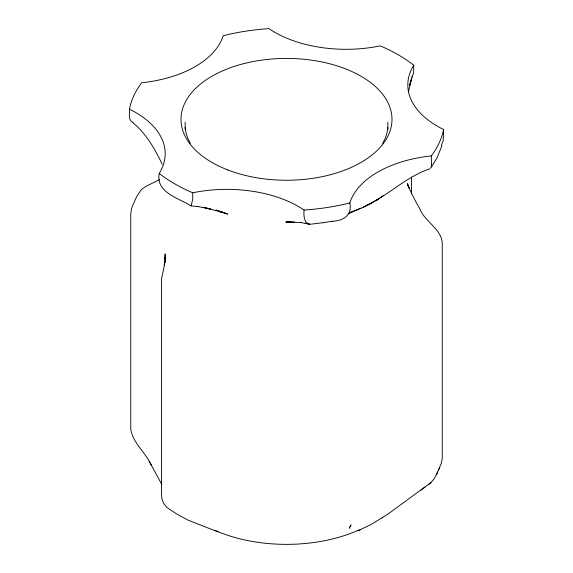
<?xml version="1.0" encoding="UTF-8"?>
<svg xmlns="http://www.w3.org/2000/svg" width="573" height="573" viewBox="0 0 573 573"><rect width="100%" height="100%" fill="white"/><g stroke="black" fill="none" stroke-linecap="round" stroke-linejoin="round"><path stroke-width="0.86" d="M441.425 145.091L443.194 140.686L443.566 129.484A101.056 58.339 0 0 1 413.77 65.236A158.048 91.25 0 0 0 380.257 45.876A101.056 58.339 0 0 1 268.981 28.65A158.048 91.25 0 0 0 223.198 35.727A101.056 58.339 0 0 1 141.71 82.748A158.048 91.25 0 0 0 129.434 109.185A101.056 58.339 0 0 1 159.23 173.433C155.555 192.521 178.79 198.165 191.146 205.922L190.25 205.478M165.182 262.692L165.182 253.803L164.1 266.774L161.464 279.037L161.464 494.52L161.994 499.377L163.942 503.846L167.022 507.549L176.119 513.623L187.715 519.976L217.984 531.902M164.752 262.155L165.146 257.47L164.415 265.507M408.477 91.873L411.564 78.422L409.552 85.449L412.295 76.825M387.849 127.493L386.983 132.879L385.264 138.2L382.7 143.4M191.174 205.736L192.743 198.924L192.743 192.793A158.048 91.25 0 0 1 159.23 173.433M409.552 85.449L409.845 84.439M441.948 145.578L437.378 157.181L431.476 166.979M360.689 529.595L357.853 530.791L370.967 524.56L387.097 514.683L430.889 482.645L434.005 478.971L436.547 474.451L441.518 462.783L442.241 457.949L442.241 242.486C440.823 228.355 424.543 221.586 419.687 208.522C415.275 201.008 411.228 193.251 407.947 185.172L409.115 188.073L408.692 187.027M436.547 474.451L437.65 472.088M438.682 469.867L439.799 467.468M430.681 168.168L431.512 165.848L431.29 155.92A158.048 91.25 0 0 0 443.566 129.484M411.743 77.169L413.563 73.537L413.77 65.236M380.486 197.542L382.943 195.608M428.883 484.178L430.889 482.645M420.618 490.366L425.087 487.036M379.82 198.007L375.831 200.772L379.097 198.595L362.63 207.533C386.474 197.148 404.953 177.2 429.814 168.834M382.263 517.827L382.764 517.519M348.198 213.887L361.57 207.97L349.738 212.454M159.645 179.585L145.8 186.404L142.054 189.026L140.478 190.823L136.725 196.568L132.879 204.883L131.475 208.859L130.759 213.672L130.759 429.148C132.886 443.165 145.707 452.591 151.379 465.24L149.166 461.544L149.381 461.917M367.723 205.105L370.953 203.429M331.581 221.343L332.046 221.264C342.962 221.185 352.56 215.097 349.809 202.942A101.056 58.339 0 0 1 431.29 155.92M308.503 223.993L310.602 224.215L323.645 222.632M323.258 222.704L332.046 221.264M289.186 222.038L287.524 222.059L294.551 222.052M285.483 222.088L289.845 222.03M291.256 221.995L286.307 221.909L301.412 222.553M191.941 205.958L198.229 206.559L197.348 206.43L210.771 209.052L203.207 207.311L224.781 212.927L220.383 211.673L227.646 214.087L219.309 211.165M300.739 222.51L309.391 224.222L305.137 223.033M216.028 209.933L221.121 211.903L219.137 211.129M132.993 122.622C127.915 120.137 129.742 113.619 129.434 109.185M308.195 223.85C303.475 221.078 303.812 214.725 304.019 210.019A101.056 58.339 0 0 0 192.743 192.793M133.051 122.78C146.215 133.767 154.903 148.944 162.195 164.222M151.122 464.81L161.815 484.507M190.3 143.4L187.736 138.2L186.017 132.879L185.151 127.493M408.406 186.304L407.575 183.539L407.818 185.208M411.536 177.121L411.536 193.896M387.849 122.085L387.849 129.283M185.151 122.085L185.151 129.283M349.809 202.942A158.048 91.25 0 0 1 304.019 210.019M358.433 530.183A117.623 67.908 0 0 1 214.567 530.183M350.963 525.033L349.265 528.105L350.963 525.033M227.725 169.916A105.496 60.91 0 0 0 391.76 123.431A105.496 60.91 0 0 0 240.015 64.656A105.496 60.91 0 0 0 227.725 169.916"/></g></svg>
